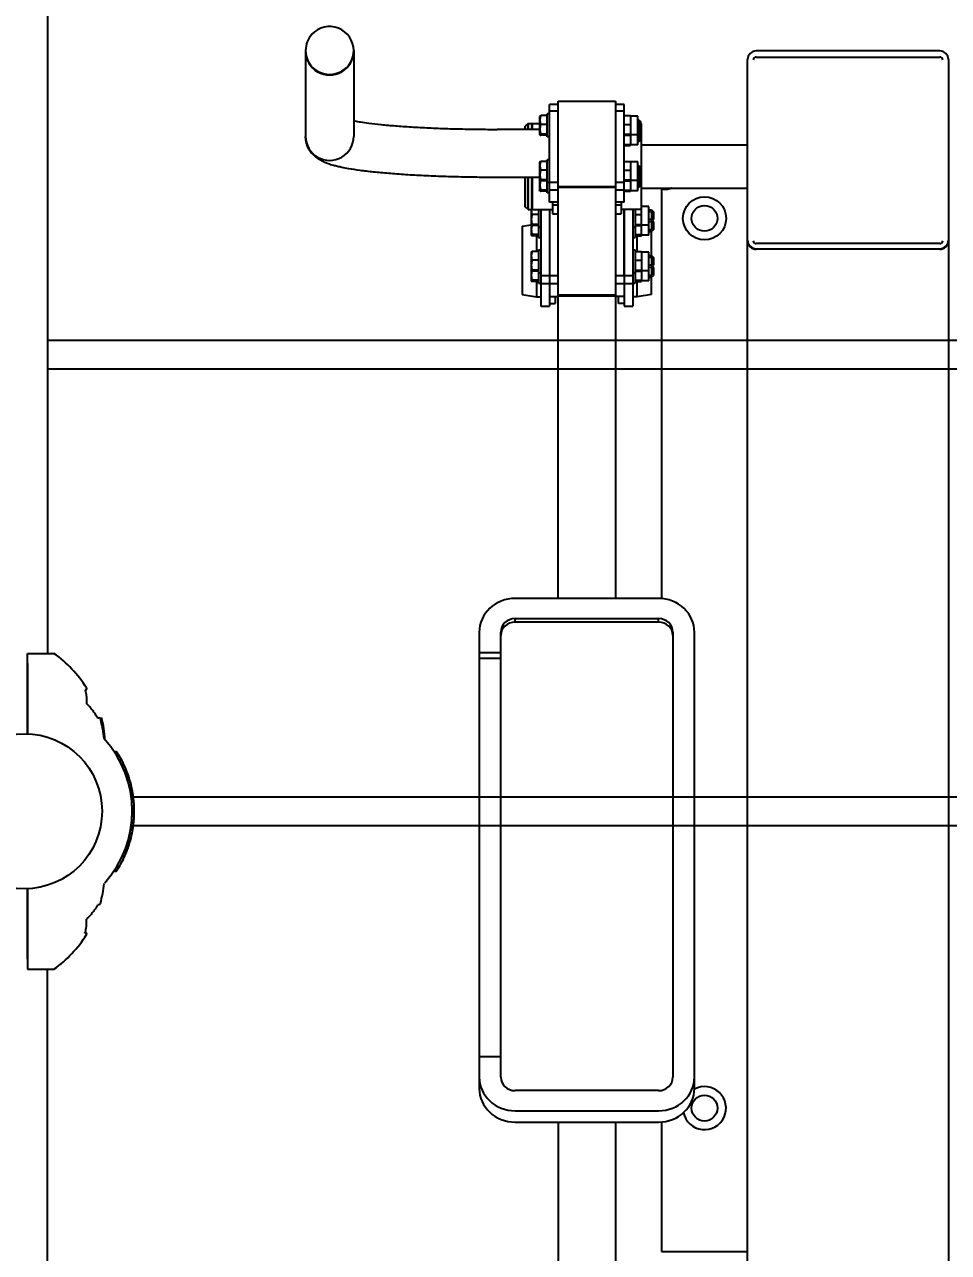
# Model space of a CAD drawing. Header units: millimetres. Extents: x -5849 to 4248, y -2516 to 1499.
# Drawn here: x 598 to 1242, y -258 to 598 of the extents above; entities that cross this region are included whole.
import ezdxf

# ---------------------------------------------------------------- set-up
doc = ezdxf.new("R2010")
doc.units = ezdxf.units.MM
doc.layers.add('DIKOM_ОБЪЕКТ', color=7, linetype='Continuous')
doc.layers.add('DIKOM_РАЗМЕР_ОБЪЕКТА', color=7, linetype='Continuous')
doc.styles.add('style1', font='arial.ttf', dxfattribs={"width": 0.8})
doc.dimstyles.new('1-50', dxfattribs={"dimtxt": 300, "dimasz": 200, "dimexe": 100, "dimexo": 0, "dimgap": 100, "dimtad": 1, "dimdec": 0, "dimtxsty": 'style1', "dimcen": 0, "dimclrd": 7, "dimclre": 7, "dimadec": 1, "dimazin": 2, "dimtfac": 1, "dimtdec": 0, "dimtmove": 0, "dimatfit": 3, "dimfxl": 0, "dimlwd": 25, "dimlwe": 18, "dimarcsym": 0})

# ---------------------------------------------------------------- blocks, each defined once
blk = doc.blocks.new('*D0')
at = {"layer": 'Defpoints', "color": 0, "transparency": 16777216}
for p in [(3046.56, 999.48), (-4798.29, -900.52), (3046.56, -900.52)]:
    blk.add_point(p, dxfattribs=at)
at = {"layer": 'DIKOM_РАЗМЕР_ОБЪЕКТА', "color": 7, "lineweight": 18, "transparency": 16777216}
for p, q in [((3046.56, 999.48), (-4898.29, 999.48)), ((3046.56, -900.52), (-4898.29, -900.52))]:
    blk.add_line(p, q, dxfattribs=at)
at = {"layer": 'DIKOM_РАЗМЕР_ОБЪЕКТА', "color": 7, "lineweight": 25, "transparency": 16777216}
blk.add_line((-4798.29, 799.48), (-4798.29, -700.52), dxfattribs=at)
at = {"layer": 'DIKOM_РАЗМЕР_ОБЪЕКТА', "color": 7, "transparency": 16777216}
for points in [[(-4831.62, 799.48), (-4764.96, 799.48), (-4798.29, 999.48)], [(-4831.62, -700.52), (-4764.96, -700.52), (-4798.29, -900.52)]]:
    blk.add_solid(points, dxfattribs=at)
at = {"layer": 'DIKOM_РАЗМЕР_ОБЪЕКТА', "color": 0, "transparency": 16777216, "insert": (-5051.46, 49.48), "char_height": 300, "attachment_point": 5, "rotation": 90, "style": 'style1'}
blk.add_mtext('1900', dxfattribs=at)
blk = doc.blocks.new('*D1')
at = {"layer": 'Defpoints', "color": 0, "transparency": 16777216}
for p in [(-3994.98, 51.48), (3748.48, -900.52), (3748.48, -1880.72)]:
    blk.add_point(p, dxfattribs=at)
at = {"layer": 'DIKOM_РАЗМЕР_ОБЪЕКТА', "color": 7, "lineweight": 18, "transparency": 16777216}
for p, q in [((-3994.98, 51.48), (-3994.98, -1980.72)), ((3748.48, -900.52), (3748.48, -1980.72))]:
    blk.add_line(p, q, dxfattribs=at)
at = {"layer": 'DIKOM_РАЗМЕР_ОБЪЕКТА', "color": 7, "lineweight": 25, "transparency": 16777216}
blk.add_line((-3794.98, -1880.72), (3548.48, -1880.72), dxfattribs=at)
at = {"layer": 'DIKOM_РАЗМЕР_ОБЪЕКТА', "color": 7, "transparency": 16777216}
for points in [[(-3794.98, -1847.38), (-3794.98, -1914.05), (-3994.98, -1880.72)], [(3548.48, -1847.38), (3548.48, -1914.05), (3748.48, -1880.72)]]:
    blk.add_solid(points, dxfattribs=at)
at = {"layer": 'DIKOM_РАЗМЕР_ОБЪЕКТА', "color": 0, "transparency": 16777216, "insert": (-123.25, -1627.54), "char_height": 300, "attachment_point": 5, "style": 'style1'}
blk.add_mtext('7750', dxfattribs=at)

msp = doc.modelspace()

# ---------------------------------------------------------------- hatches: boundary and pattern name
at = {"layer": 'DIKOM_ОБЪЕКТ'}
h = msp.add_hatch(color=256, dxfattribs=at)
h.paths.add_polyline_path([(949.36, 528.75), (949.36, 524.62), (952.36, 524.62), (952.36, 528.75)])
h.paths.add_polyline_path([(947.36, 526.75), (947.36, 524.62), (949.36, 524.62), (949.36, 528.75)])
h.paths.add_polyline_path([(947.36, 491.12), (947.36, 470.89), (947.36, 470.75), (949.36, 468.75), (949.36, 468.9), (949.36, 491.12)])
h.paths.add_polyline_path([(952.36, 468.9), (952.36, 491.12), (949.36, 491.12), (949.36, 468.9), (949.36, 468.75), (952.36, 468.75)])
h.paths.add_polyline_path([(1392.36, 528.75), (1392.36, 517.19), (1395.36, 517.19), (1395.36, 528.75)])
h.paths.add_polyline_path([(1397.36, 517.19), (1397.36, 526.75), (1395.36, 528.75), (1395.36, 517.19)])
h.paths.add_polyline_path([(1395.36, 483.69), (1395.36, 468.75), (1397.36, 470.75), (1397.36, 483.69)])
h.paths.add_polyline_path([(1395.36, 468.75), (1395.36, 483.69), (1392.36, 483.69), (1392.36, 468.75)])

# ---------------------------------------------------------------- linework, layer by layer
for p, q in [((614.48, 999.48), (614.48, 159.48)), ((794.36, 579.59), (794.36, 519.71)), ((827.86, 579.59), (827.86, 519.71)), ((1102.36, -493.85), (1102.36, 573.32)), ((1236.36, 579.32), (1108.36, 579.32)), ((1108.36, 575.03), (1236.36, 575.03)), ((1242.36, 573.32), (1242.36, -493.85)), ((970.36, 541.87), (964.36, 541.87)), ((964.36, 473.87), (964.36, 541.87)), ((970.36, 197.78), (970.36, 544.31)), ((970.36, 544.31), (1010.36, 544.31)), ((1010.36, 544.31), (1010.36, 197.78)), ((1016.36, 541.87), (1010.36, 541.87)), ((1016.36, 473.87), (1016.36, 541.87)), ((957.67, 533.87), (957.46, 533.51)), ((957.46, 533.51), (957.46, 521.16)), ((962.76, 534.19), (958.23, 534.19)), ((964.36, 535.34), (962.76, 535.34)), ((962.76, 519.34), (962.76, 535.34)), ((970.36, 537.41), (964.36, 537.41)), ((1016.36, 537.41), (1010.36, 537.41)), ((1016.36, 534.19), (1020.76, 534.19)), ((1020.76, 534.19), (1020.76, 513.39)), ((1025.86, 533.84), (1020.76, 533.84)), ((1025.86, 513.74), (1025.86, 533.84)), ((1025.86, 531.34), (1026.51, 531.34)), ((1026.51, 531.34), (1027.76, 530.09)), ((1026.51, 531.34), (1026.51, 516.24)), ((957.46, 524.62), (927.86, 524.62)), ((949.36, 528.75), (947.36, 526.75)), ((947.36, 524.62), (947.36, 526.75)), ((949.36, 524.62), (949.36, 528.75)), ((949.36, 528.75), (957.46, 528.75)), ((952.36, 528.75), (952.36, 524.62)), ((952.36, 524.62), (952.36, 528.75)), ((962.76, 528.1), (958.23, 528.1)), ((1016.36, 528.1), (1020.76, 528.1)), ((1027.76, 530.09), (1025.86, 530.09)), ((1027.76, 524.59), (1025.86, 524.59)), ((1025.86, 523.34), (1026.51, 523.34)), ((1027.76, 522.99), (1025.86, 522.99)), ((1026.51, 523.34), (1027.76, 524.59)), ((1026.96, 523.79), (1027.76, 522.99)), ((1027.76, 530.09), (1027.76, 524.59)), ((1028.36, 528.75), (1027.76, 528.75)), ((1027.76, 522.99), (1027.76, 517.49)), ((1028.36, 450.53), (1028.36, 528.75)), ((827.86, 519.71), (827.86, 519.71)), ((957.67, 520.8), (957.46, 521.16)), ((962.76, 521.25), (958.23, 521.25)), ((962.76, 520.49), (958.23, 520.49)), ((964.36, 519.34), (962.76, 519.34)), ((1016.36, 521.25), (1020.76, 521.25)), ((1016.36, 520.49), (1020.76, 520.49)), ((1016.36, 514.15), (1020.76, 514.15)), ((1016.36, 513.39), (1020.76, 513.39)), ((1025.86, 520.84), (1020.76, 520.84)), ((1025.86, 513.74), (1020.76, 513.74)), ((1027.76, 517.49), (1025.86, 517.49)), ((1025.86, 516.24), (1026.51, 516.24)), ((1026.51, 516.24), (1027.76, 517.49)), ((1028.36, 513.75), (1102.36, 513.75)), ((811.11, 503.05), (811.11, 502.87)), ((957.67, 502.04), (957.46, 501.68)), ((957.46, 501.68), (957.46, 501.14)), ((957.46, 501.14), (957.46, 482.23)), ((962.76, 502.35), (958.23, 502.35)), ((962.76, 496.26), (958.23, 496.26)), ((964.36, 503.5), (962.76, 503.5)), ((962.76, 480.41), (962.76, 503.5)), ((1016.36, 502.35), (1020.76, 502.35)), ((1016.36, 496.26), (1020.76, 496.26)), ((1020.76, 502.35), (1020.76, 481.56)), ((1025.86, 502), (1020.76, 502)), ((1025.86, 481.91), (1025.86, 502)), ((1025.86, 499.5), (1026.51, 499.5)), ((1027.76, 498.25), (1025.86, 498.25)), ((1026.51, 499.5), (1027.76, 498.25)), ((1026.51, 499.5), (1026.51, 484.41)), ((1027.76, 498.25), (1027.76, 492.75)), ((957.46, 491.12), (927.86, 491.12)), ((947.36, 470.89), (947.36, 491.12)), ((949.36, 468.9), (949.36, 491.12)), ((952.36, 491.12), (952.36, 468.9)), ((952.36, 468.9), (952.36, 491.12)), ((957.67, 488.97), (957.46, 489.33)), ((962.76, 489.42), (958.23, 489.42)), ((962.76, 488.66), (958.23, 488.66)), ((1016.36, 489.42), (1020.76, 489.42)), ((1016.36, 488.66), (1020.76, 488.66)), ((1025.86, 489), (1020.76, 489)), ((1027.76, 492.75), (1025.86, 492.75)), ((1025.86, 491.5), (1026.51, 491.5)), ((1027.76, 491.16), (1025.86, 491.16)), ((1026.51, 491.5), (1027.76, 492.75)), ((1026.96, 491.95), (1027.76, 491.16)), ((1027.76, 491.16), (1027.76, 485.66)), ((957.67, 481.87), (957.46, 482.23)), ((962.76, 482.32), (958.23, 482.32)), ((962.76, 481.56), (958.23, 481.56)), ((964.36, 487.5), (962.76, 487.5)), ((964.36, 480.41), (962.76, 480.41)), ((970.36, 487.67), (964.36, 487.67)), ((970.36, 482.18), (964.36, 482.18)), ((1010.36, 484.62), (970.36, 484.62)), ((1010.36, 484.11), (970.36, 484.11)), ((1010.36, 484.11), (970.36, 484.11)), ((1016.36, 487.67), (1010.36, 487.67)), ((1016.36, 482.18), (1010.36, 482.18)), ((1016.36, 482.32), (1020.76, 482.32)), ((1016.36, 481.56), (1020.76, 481.56)), ((1025.86, 481.91), (1020.76, 481.91)), ((1027.76, 485.66), (1025.86, 485.66)), ((1025.86, 484.41), (1026.51, 484.41)), ((1026.51, 484.41), (1027.76, 485.66)), ((1028.36, 483.75), (1102.36, 483.75)), ((1042.36, 483.75), (1042.36, 197.71)), ((947.36, 470.75), (947.36, 470.89)), ((949.36, 468.75), (947.36, 470.75)), ((970.36, 473.87), (964.36, 473.87)), ((966.36, 473.87), (966.36, 465.83)), ((966.36, 471.94), (970.36, 471.94)), ((1016.36, 473.87), (1010.36, 473.87)), ((1010.36, 471.94), (1014.36, 471.94)), ((1014.36, 473.87), (1014.36, 465.83)), ((1033.46, 470.97), (1028.36, 470.97)), ((1033.46, 450.87), (1033.46, 470.97)), ((949.36, 468.75), (949.36, 468.9)), ((949.36, 468.75), (966.36, 468.75)), ((951.46, 468.75), (951.46, 451.2)), ((956.76, 465.23), (952.23, 465.23)), ((952.36, 468.9), (952.36, 468.75)), ((952.36, 468.75), (952.36, 468.9)), ((956.76, 468.75), (956.76, 449.37)), ((958.36, 468.75), (958.36, 401.34)), ((964.36, 468.75), (964.36, 422.81)), ((964.36, 468.75), (964.36, 401.34)), ((966.36, 465.86), (966.36, 465.83)), ((966.36, 465.83), (970.36, 465.83)), ((1010.36, 465.83), (1014.36, 465.83)), ((1028.36, 468.75), (1014.36, 468.75)), ((1014.36, 465.86), (1014.36, 465.83)), ((1016.36, 422.81), (1016.36, 468.75)), ((1016.36, 468.75), (1016.36, 401.34)), ((1022.36, 468.75), (1022.36, 401.34)), ((1023.96, 468.75), (1023.96, 449.37)), ((1023.96, 465.23), (1028.36, 465.23)), ((1033.46, 468.47), (1035.51, 468.47)), ((1036.76, 467.22), (1033.46, 467.22)), ((1035.51, 468.47), (1036.76, 467.22)), ((1035.51, 468.47), (1035.51, 453.37)), ((1035.51, 462.83), (1035.51, 460.47)), ((1036.76, 467.22), (1036.76, 461.72)), ((945.36, 457.08), (951.46, 458.16)), ((945.36, 457.08), (945.36, 409.61)), ((951.67, 457.94), (951.46, 458.3)), ((956.76, 458.38), (952.23, 458.38)), ((956.76, 457.62), (952.23, 457.62)), ((956.76, 456.47), (958.36, 456.47)), ((1022.36, 456.47), (1023.96, 456.47)), ((1023.96, 458.38), (1028.36, 458.38)), ((1023.96, 457.62), (1028.36, 457.62)), ((1033.46, 457.97), (1028.36, 457.97)), ((1036.76, 461.72), (1033.46, 461.72)), ((1033.46, 460.47), (1035.51, 460.47)), ((1036.76, 460.12), (1033.46, 460.12)), ((1036.76, 454.62), (1033.46, 454.62)), ((1035.51, 460.47), (1036.76, 461.72)), ((1035.51, 453.37), (1036.76, 454.62)), ((1035.96, 460.92), (1036.76, 460.12)), ((1036.76, 460.12), (1036.76, 454.62)), ((951.67, 450.84), (951.46, 451.2)), ((956.76, 451.29), (952.23, 451.29)), ((956.76, 450.53), (952.23, 450.53)), ((955.36, 450.53), (955.36, 439.48)), ((956.76, 449.37), (958.36, 449.37)), ((1022.36, 449.37), (1023.96, 449.37)), ((1023.96, 451.29), (1028.36, 451.29)), ((1023.96, 450.53), (1028.36, 450.53)), ((1025.36, 439.48), (1025.36, 450.53)), ((1033.46, 450.87), (1028.36, 450.87)), ((1033.46, 453.37), (1035.51, 453.37)), ((1035.36, 436.64), (1035.36, 453.37)), ((1236.36, 445.04), (1108.36, 445.04)), ((951.67, 439.17), (951.46, 438.81)), ((951.46, 438.81), (951.46, 419.36)), ((956.76, 439.48), (952.23, 439.48)), ((956.76, 440.64), (958.36, 440.64)), ((956.76, 440.64), (956.76, 417.54)), ((1022.36, 440.64), (1023.96, 440.64)), ((1023.96, 440.64), (1023.96, 417.54)), ((1023.96, 439.48), (1028.36, 439.48)), ((1028.36, 439.48), (1028.36, 418.69)), ((1033.46, 439.14), (1028.36, 439.14)), ((1033.46, 426.14), (1033.46, 439.14)), ((1033.46, 436.64), (1035.51, 436.64)), ((1035.51, 436.64), (1036.76, 435.39)), ((1035.51, 436.64), (1035.51, 421.54)), ((1108.36, 441.44), (1236.36, 441.44)), ((1236.36, 441.1), (1108.36, 441.1)), ((956.76, 433.4), (952.23, 433.4)), ((1023.96, 433.4), (1028.36, 433.4)), ((1036.76, 435.39), (1033.46, 435.39)), ((1036.76, 429.89), (1033.46, 429.89)), ((1033.46, 428.64), (1035.51, 428.64)), ((1036.76, 428.29), (1033.46, 428.29)), ((1035.51, 428.64), (1036.76, 429.89)), ((1035.96, 429.09), (1036.76, 428.29)), ((1036.76, 435.39), (1036.76, 429.89)), ((1036.76, 428.29), (1036.76, 422.79)), ((951.67, 426.1), (951.46, 426.46)), ((951.67, 419), (951.46, 419.36)), ((956.76, 426.55), (952.23, 426.55)), ((956.76, 425.79), (952.23, 425.79)), ((956.76, 419.45), (952.23, 419.45)), ((956.76, 424.64), (958.36, 424.64)), ((958.36, 422.81), (970.36, 422.81)), ((1010.36, 422.81), (1022.36, 422.81)), ((1022.36, 424.64), (1023.96, 424.64)), ((1023.96, 426.55), (1028.36, 426.55)), ((1023.96, 425.79), (1028.36, 425.79)), ((1023.96, 419.45), (1028.36, 419.45)), ((1033.46, 426.14), (1028.36, 426.14)), ((1033.46, 419.04), (1033.46, 426.14)), ((1036.76, 422.79), (1033.46, 422.79)), ((1033.46, 421.54), (1035.51, 421.54)), ((1035.36, 409.73), (1035.36, 421.54)), ((1035.51, 421.54), (1036.76, 422.79)), ((956.76, 418.69), (952.23, 418.69)), ((955.36, 418.69), (955.36, 407.84)), ((956.76, 417.54), (958.36, 417.54)), ((958.36, 417.33), (970.36, 417.33)), ((1010.36, 417.33), (1022.36, 417.33)), ((1022.36, 417.54), (1023.96, 417.54)), ((1023.96, 418.69), (1028.36, 418.69)), ((1025.36, 407.97), (1025.36, 418.69)), ((1033.46, 419.04), (1028.36, 419.04)), ((945.36, 409.61), (955.36, 407.84)), ((955.36, 407.84), (958.36, 407.84)), ((964.36, 408.2), (970.36, 408.2)), ((964.36, 403.34), (968.36, 403.34)), ((968.36, 408.2), (968.36, 403.34)), ((1010.36, 409.07), (970.36, 409.07)), ((970.36, 409.07), (1010.36, 409.07)), ((970.36, 408.57), (1010.36, 408.57)), ((1016.36, 408.2), (1010.36, 408.2)), ((1012.36, 403.5), (1012.36, 408.2)), ((1012.36, 403.34), (1012.36, 403.5)), ((1016.36, 403.34), (1012.36, 403.34)), ((1025.36, 407.84), (1022.36, 407.84)), ((1035.36, 409.61), (1025.36, 407.84)), ((1025.36, 407.84), (1025.36, 407.97)), ((1035.36, 409.61), (1035.36, 409.73)), ((958.36, 401.51), (958.36, 401.34)), ((958.36, 401.34), (964.36, 401.34)), ((964.36, 401.51), (964.36, 401.34)), ((1016.36, 401.51), (1016.36, 401.34)), ((1016.36, 401.34), (1022.36, 401.34)), ((1022.36, 401.51), (1022.36, 401.34)), ((3622.48, 377.48), (614.48, 377.48)), ((3622.48, 357.48), (614.48, 357.48)), ((1040.36, 197.78), (940.36, 197.78)), ((940.36, 183.69), (1040.36, 183.69)), ((940.36, 181.29), (940.36, 183.69)), ((1040.36, 181.29), (940.36, 181.29)), ((1040.36, 181.29), (1040.36, 183.69)), ((915.36, 174.29), (915.36, -143.65)), ((930.36, -135.78), (930.36, 174.29)), ((1050.36, 174.29), (1050.36, -135.78)), ((1065.36, -135.78), (1065.36, 174.29)), ((600.48, 159.48), (618.96, 159.48)), ((600.48, 102.94), (600.48, 159.48)), ((915.36, 160.2), (930.36, 160.2)), ((915.36, 156.09), (930.36, 156.09)), ((600.48, 152.48), (600.48, 102.94)), ((640.88, 133.91), (640.73, 133.9)), ((649.45, 114.53), (650.34, 114.5)), ((660.79, 91.22), (662.58, 91.22)), ((660.94, 90.95), (662.74, 90.95)), ((662.94, 87.77), (664.68, 87.77)), ((669.4, 78.13), (667.78, 78.13)), ((667.87, 77.92), (669.49, 77.92)), ((669.73, 72.82), (671.31, 72.82)), ((671.39, 72.56), (669.81, 72.56)), ((671.24, 67.58), (672.79, 67.58)), ((672.45, 61.74), (673.97, 61.74)), ((674.24, 59.97), (672.73, 59.97)), ((672.76, 59.75), (674.27, 59.75)), ((672.81, 59.46), (3564.15, 59.46)), ((673.38, 52.91), (674.88, 52.91)), ((673.38, 46.05), (674.88, 46.05)), ((672.45, 37.22), (673.97, 37.22)), ((674.24, 39), (672.73, 39)), ((672.76, 39.21), (674.27, 39.21)), ((672.81, 39.46), (3564.15, 39.46)), ((669.73, 26.14), (671.31, 26.14)), ((671.39, 26.4), (669.81, 26.4)), ((671.24, 31.39), (672.79, 31.39)), ((669.4, 20.84), (667.78, 20.84)), ((667.87, 21.04), (669.49, 21.04)), ((662.94, 11.19), (664.68, 11.19)), ((660.79, 7.74), (662.58, 7.74)), ((660.94, 8.02), (662.74, 8.02)), ((600.48, -53.52), (600.48, -3.98)), ((600.48, -3.98), (600.48, -60.52)), ((649.45, -15.57), (650.34, -15.54)), ((640.88, -34.94), (640.73, -34.94)), ((600.48, -60.52), (618.96, -60.52)), ((614.48, -900.52), (614.48, -60.52)), ((930.36, -121.69), (915.36, -121.69)), ((1065.36, -143.65), (1065.36, -135.78)), ((1040.36, -145.18), (940.36, -145.18)), ((940.36, -159.27), (1040.36, -159.27)), ((940.36, -167.14), (1040.36, -167.14)), ((970.36, -167.14), (970.36, -474.26)), ((1010.36, -167.14), (1010.36, -474.26)), ((1042.36, -167.07), (1042.36, -257.37)), ((1042.36, -257.37), (1102.36, -257.37))]:
    msp.add_line(p, q, dxfattribs=at)
for centre, radius in [((1072.36, 462.63), 15), ((1072.36, 462.63), 9), ((598.48, 49.48), 54), ((1072.36, -157.37), 9)]:
    msp.add_circle(centre, radius, dxfattribs=at)
for centre, radius, start, end in [((1108.36, 573.32), 6, 90, 180), ((1108.36, 573.03), 2, 90, 180), ((1236.36, 573.32), 6, 0, 90), ((1236.36, 573.03), 2, 0, 90), ((1108.36, 447.44), 6, 180, 270), ((1108.36, 447.1), 6, 180, 270), ((1108.36, 447.04), 2, 180, 270), ((1236.36, 447.44), 6, 270, 0), ((1236.36, 447.1), 6, 270, 0), ((1236.36, 447.04), 2, 270, 0), ((570.48, 90.88), 84, 32.03411, 54.75249), ((640.84, 134.91), 1, 263.32492, 32.03411), ((650.34, 113.5), 1, 15.81338, 90), ((570.48, 90.88), 84, 6.17197, 15.81338), ((600.48, 98.57), 54, 0.85522, 17.44002), ((598.48, 49.48), 75, 318.29555, 42.25369), ((598.46, 49.5), 76.5, 32.16075, 33.04984), ((598.46, 49.46), 76.5, 32.7769, 32.83843), ((598.46, 49.46), 76.5, 31.2442, 32.7769), ((598.46, 49.5), 76.5, 22.64662, 32.16075), ((598.46, 49.46), 76.5, 30.4323, 31.2442), ((598.46, 49.46), 76.5, 30.05019, 30.4323), ((598.46, 49.46), 76.5, 29.99082, 30.05004), ((598.46, 49.46), 76.5, 29.75443, 29.99082), ((598.46, 49.46), 76.5, 28.95411, 29.75443), ((598.46, 49.46), 76.5, 19.0516, 28.95411), ((598.46, 49.5), 76.5, 28.21499, 28.27418), ((598.46, 49.5), 76.5, 21.97535, 22.64662), ((598.46, 49.5), 76.5, 21.8079, 21.97534), ((598.46, 49.5), 76.5, 20.70002, 21.8079), ((598.46, 49.46), 76.5, 21.62803, 21.78375), ((598.46, 49.5), 76.5, 20.81428, 21.42735), ((598.46, 49.5), 76.5, 10.08162, 20.70002), ((598.46, 49.46), 76.5, 17.77721, 19.0516), ((598.46, 49.46), 76.5, 18.4887, 18.54308), ((598.46, 49.5), 76.5, 17.76243, 17.93762), ((598.46, 49.46), 76.5, 17.5762, 17.77721), ((598.46, 49.46), 76.5, 16.25534, 17.57625), ((598.46, 49.5), 76.5, 17.35909, 17.41317), ((598.46, 49.46), 76.5, 15.53025, 16.25534), ((598.46, 49.46), 76.5, 14.46963, 15.53025), ((598.46, 49.46), 76.5, 14.67275, 14.72627), ((598.46, 49.46), 76.5, 13.69745, 14.46963), ((598.46, 49.5), 76.5, 13.88002, 13.93312), ((598.46, 49.46), 76.5, 12.08938, 13.69745), ((598.46, 49.46), 76.5, 13.40694, 13.41222), ((598.46, 49.5), 76.5, 12.21456, 12.26741), ((598.46, 49.46), 76.5, 11.37734, 12.08938), ((598.46, 49.46), 76.5, 9.99354, 11.37734), ((598.46, 49.46), 76.5, 11.0991, 11.37737), ((598.46, 49.46), 76.5, 10.09435, 10.14637), ((598.46, 49.5), 76.5, 9.37408, 10.08162), ((598.46, 49.46), 76.5, 9.2339, 9.99354), ((598.46, 49.5), 76.5, 7.86326, 9.37408), ((598.46, 49.46), 76.5, 9.16642, 9.2339), ((598.46, 49.46), 76.5, 8.94035, 9.16642), ((598.46, 49.46), 76.5, 5.19917, 8.94035), ((598.46, 49.5), 76.5, 7.69864, 7.86341), ((598.46, 49.5), 76.5, 6.62581, 7.69864), ((598.46, 49.46), 76.5, 7.54088, 7.68432), ((598.46, 49.5), 76.5, 0.28038, 6.62581), ((598.46, 49.46), 76.5, 5.54974, 6.24609), ((598.46, 49.5), 76.5, 5.4882, 5.54047), ((598.46, 49.46), 76.5, 4.72297, 5.19917), ((598.46, 49.46), 76.5, 4.72286, 5.19928), ((598.46, 49.46), 76.5, 3.33526, 4.72297), ((598.46, 49.46), 76.5, 3.50342, 3.64885), ((598.46, 49.46), 76.5, 2.58529, 3.33526), ((598.46, 49.5), 76.5, 2.76307, 3.04357), ((598.46, 49.46), 76.5, 2.21695, 2.58529), ((598.46, 49.46), 76.5, 1.19443, 2.21695), ((598.46, 49.46), 76.5, 353.37419, 359.71962), ((598.46, 49.5), 76.5, 354.80083, 355.27703), ((598.46, 49.5), 76.5, 354.80072, 355.27714), ((598.46, 49.5), 76.5, 355.27703, 356.66474), ((598.46, 49.5), 76.5, 356.35115, 356.49658), ((598.46, 49.5), 76.5, 356.66474, 357.41471), ((598.46, 49.46), 76.5, 356.95643, 357.23693), ((598.46, 49.5), 76.5, 357.41471, 357.78305), ((598.46, 49.5), 76.5, 357.78305, 358.80557), ((598.46, 49.46), 76.5, 359.71962, 1.19443), ((598.46, 49.5), 76.5, 358.80557, 0.28038), ((598.46, 49.46), 76.5, 339.29998, 349.91838), ((598.46, 49.5), 76.5, 347.91062, 348.62266), ((598.46, 49.5), 76.5, 348.62266, 350.00646), ((598.46, 49.5), 76.5, 348.62263, 348.9009), ((598.46, 49.5), 76.5, 349.85363, 349.90565), ((598.46, 49.46), 76.5, 349.91838, 350.62592), ((598.46, 49.5), 76.5, 350.00646, 350.7661), ((598.46, 49.46), 76.5, 350.62592, 352.13674), ((598.46, 49.5), 76.5, 350.7661, 350.83358), ((598.46, 49.5), 76.5, 350.83358, 351.05965), ((598.46, 49.5), 76.5, 351.05965, 354.80083), ((598.46, 49.46), 76.5, 352.13659, 352.30136), ((598.46, 49.46), 76.5, 352.30136, 353.37419), ((598.46, 49.5), 76.5, 352.31568, 352.45912), ((598.46, 49.5), 76.5, 353.75391, 354.45026), ((598.46, 49.46), 76.5, 354.45953, 354.5118), ((598.46, 49.5), 76.5, 340.9484, 342.22279), ((598.46, 49.46), 76.5, 342.06238, 342.23757), ((598.46, 49.5), 76.5, 342.22279, 342.4238), ((598.46, 49.5), 76.5, 342.42375, 343.74466), ((598.46, 49.46), 76.5, 342.58683, 342.64091), ((598.46, 49.5), 76.5, 343.74466, 344.46975), ((598.46, 49.5), 76.5, 344.46975, 345.53037), ((598.46, 49.5), 76.5, 345.27373, 345.32725), ((598.46, 49.5), 76.5, 345.53037, 346.30255), ((598.46, 49.46), 76.5, 346.06688, 346.11998), ((598.46, 49.5), 76.5, 346.30255, 347.91062), ((598.46, 49.5), 76.5, 346.58778, 346.59306), ((598.46, 49.46), 76.5, 347.73259, 347.78544), ((598.46, 49.46), 76.5, 327.83925, 337.35338), ((598.46, 49.5), 76.5, 331.04589, 340.9484), ((598.46, 49.46), 76.5, 337.35338, 338.02465), ((598.46, 49.46), 76.5, 338.02466, 338.1921), ((598.46, 49.46), 76.5, 338.1921, 339.29998), ((598.46, 49.5), 76.5, 338.21625, 338.37197), ((598.46, 49.46), 76.5, 338.57265, 339.18572), ((598.46, 49.5), 76.5, 341.45692, 341.5113), ((598.46, 49.46), 76.5, 326.95016, 327.83925), ((598.46, 49.5), 76.5, 327.2231, 328.7558), ((598.46, 49.5), 76.5, 328.7558, 329.5677), ((598.46, 49.5), 76.5, 329.5677, 329.94981), ((598.46, 49.5), 76.5, 329.94996, 330.00918), ((598.46, 49.5), 76.5, 330.00918, 330.24557), ((598.46, 49.5), 76.5, 330.24557, 331.04589), ((598.46, 49.46), 76.5, 331.72582, 331.78501), ((598.46, 49.5), 76.5, 327.16157, 327.2231), ((570.48, 8.08), 84, 344.18662, 353.82803), ((650.34, -14.54), 1, 270, 344.18662), ((570.48, 8.08), 84, 305.24751, 327.96589), ((640.84, -35.94), 1, 327.96589, 96.67508), ((1072.36, -157.37), 15, 192.32187, 117.83809)]:
    msp.add_arc(centre, radius, start, end, dxfattribs=at)
for centre, major_axis, ratio, start_param, end_param in [((811.11, 579.59), (-16.75, 0), 0.994846, -0.742443, 0), ((811.11, 579.59), (-16.75, 0), 0.994846, -3.141593, -0.742443), ((811.11, 579.59), (-16.75, 0), 0.994846, 0, 3.141593), ((811.11, 579.18), (-16.75, 0), 0.994846, 0, 3.141593), ((811.11, 519.71), (16.75, 0), 0.994846, -3.141593, 0), ((940.36, 174.29), (-25, 0), 0.93962, -1.570796, 0), ((1040.36, 174.29), (25, 0), 0.93962, 0, 1.570796), ((940.36, 174.29), (-10, 0), 0.93962, -1.570796, 0), ((940.36, 171.9), (-10, 0), 0.93962, -1.570796, 0), ((1040.36, 174.29), (-10, 0), 0.93962, 3.141593, 4.712389), ((1040.36, 171.9), (10, 0), 0.93962, 0, 1.570796), ((940.36, -135.78), (-25, 0), 0.93962, 0, 1.570796), ((940.36, -135.78), (10, 0), 0.93962, -3.141593, -1.570796), ((1040.36, -135.78), (25, 0), 0.93962, -1.570796, 0), ((1040.36, -135.78), (10, 0), 0.93962, -1.570796, 0), ((940.36, -143.65), (-25, 0), 0.93962, 0, 1.570796), ((1040.36, -143.65), (25, 0), 0.93962, -1.570796, 0)]:
    msp.add_ellipse(centre, major_axis=major_axis, ratio=ratio, start_param=start_param, end_param=end_param, dxfattribs=at)
for points, knots in [([(827.86, 530.62), (828.12, 530.57), (829.59, 530.29), (832.9, 529.73), (838.86, 528.89), (846.88, 527.98), (856.78, 527.09), (867.97, 526.3), (880.24, 525.64), (893.38, 525.13), (907.19, 524.78), (918.79, 524.64), (925.71, 524.62), (927.86, 524.62)], [0, 0, 0, 0, 0.213978, 1.163366, 2.350373, 3.826503, 5.345363, 6.894613, 8.466395, 10.05562, 11.658922, 13.274156, 14, 14, 14, 14]), ([(958.23, 534.19), (958.13, 533.92), (957.99, 533.48), (957.84, 532.89), (957.75, 532.43), (957.69, 532.01), (957.66, 531.62), (957.64, 531.25), (957.65, 530.89), (957.67, 530.5), (957.72, 530.06), (957.82, 529.49), (957.98, 528.83), (958.14, 528.34), (958.23, 528.1)], [0, 0, 0, 0, 2.031939, 3.311633, 4.396645, 5.423589, 6.350589, 7.262712, 8.121744, 8.934797, 10.13118, 11.301719, 13.183651, 15, 15, 15, 15]), ([(957.67, 533.87), (957.68, 533.89), (957.72, 533.94), (957.82, 534.01), (957.98, 534.09), (958.14, 534.16), (958.23, 534.19)], [0, 0, 0, 0, 1.498743, 2.82133, 4.947716, 7, 7, 7, 7]), ([(958.23, 528.1), (958.14, 527.83), (958.01, 527.39), (957.86, 526.73), (957.76, 526.18), (957.69, 525.65), (957.66, 525.21), (957.64, 524.79), (957.65, 524.39), (957.67, 523.95), (957.72, 523.46), (957.82, 522.81), (957.98, 522.07), (958.14, 521.52), (958.23, 521.25)], [0, 0, 0, 0, 1.792921, 2.94681, 4.396645, 5.423589, 6.350589, 7.262712, 8.121744, 8.934797, 10.13118, 11.301719, 13.183651, 15, 15, 15, 15]), ([(927.86, 491.12), (924.16, 491.12), (916.37, 491.16), (903.77, 491.35), (890.3, 491.71), (876.67, 492.27), (863.89, 492.99), (852.13, 493.85), (841.54, 494.85), (832.25, 495.96), (825.08, 497.04), (820.05, 497.99), (816.59, 498.75), (814.09, 499.39), (812, 500), (810.26, 500.57), (808.55, 501.2), (806.84, 501.93), (805.1, 502.79), (803.29, 503.86), (801.41, 505.21), (799.59, 506.87), (797.99, 508.76), (796.7, 510.73), (795.69, 512.78), (794.97, 514.9), (794.48, 517.21), (794.36, 518.83), (794.36, 519.71)], [0, 0, 0, 0, 1.636122, 3.450539, 5.625214, 7.78549, 9.92937, 12.05326, 14.151213, 16.213411, 18.222976, 19.573493, 20.504736, 21.435672, 22.05597, 22.675795, 23.294804, 23.912387, 24.527518, 25.138675, 25.749832, 26.350167, 26.860153, 27.316107, 27.739346, 28.142228, 28.533202, 29, 29, 29, 29]), ([(958.23, 521.25), (958.07, 521.2), (957.89, 521.12), (957.75, 521.03), (957.69, 520.98), (957.66, 520.93), (957.64, 520.88), (957.65, 520.84), (957.66, 520.82), (957.67, 520.8)], [0, 0, 0, 0, 3.761196, 4.9935, 6.159855, 7.212698, 8.248644, 9.224291, 10, 10, 10, 10]), ([(957.67, 520.8), (957.68, 520.78), (957.72, 520.74), (957.82, 520.66), (957.98, 520.58), (958.14, 520.52), (958.23, 520.49)], [0, 0, 0, 0, 1.498743, 2.82133, 4.947716, 7, 7, 7, 7]), ([(958.23, 502.35), (958.13, 502.08), (957.99, 501.64), (957.84, 501.05), (957.75, 500.59), (957.69, 500.18), (957.66, 499.78), (957.64, 499.41), (957.65, 499.06), (957.67, 498.66), (957.72, 498.23), (957.82, 497.65), (957.98, 496.99), (958.14, 496.5), (958.23, 496.26)], [0, 0, 0, 0, 2.031939, 3.311633, 4.396645, 5.423589, 6.350589, 7.262712, 8.121744, 8.934797, 10.13118, 11.301719, 13.183651, 15, 15, 15, 15]), ([(958.23, 496.26), (958.14, 496), (958.01, 495.56), (957.86, 494.89), (957.76, 494.34), (957.69, 493.82), (957.66, 493.38), (957.64, 492.96), (957.65, 492.56), (957.67, 492.12), (957.72, 491.63), (957.82, 490.98), (957.98, 490.24), (958.14, 489.69), (958.23, 489.42)], [0, 0, 0, 0, 1.792921, 2.94681, 4.396645, 5.423589, 6.350589, 7.262712, 8.121744, 8.934797, 10.13118, 11.301719, 13.183651, 15, 15, 15, 15]), ([(957.67, 502.04), (957.68, 502.06), (957.72, 502.1), (957.82, 502.18), (957.98, 502.26), (958.14, 502.32), (958.23, 502.35)], [0, 0, 0, 0, 1.498743, 2.82133, 4.947716, 7, 7, 7, 7]), ([(958.23, 489.42), (958.07, 489.36), (957.89, 489.29), (957.75, 489.2), (957.69, 489.15), (957.66, 489.1), (957.64, 489.05), (957.65, 489.01), (957.66, 488.98), (957.67, 488.97)], [0, 0, 0, 0, 3.761196, 4.9935, 6.159855, 7.212698, 8.248644, 9.224291, 10, 10, 10, 10]), ([(958.09, 488.71), (958.02, 488.47), (957.91, 488.05), (957.79, 487.45), (957.72, 486.95), (957.67, 486.49), (957.65, 486.07), (957.64, 485.66), (957.66, 485.27), (957.69, 484.83), (957.75, 484.29), (957.91, 483.43), (958.09, 482.75), (958.23, 482.32)], [0, 0, 0, 0, 1.582913, 2.822746, 3.949132, 4.867558, 5.797458, 6.687306, 7.520674, 8.324815, 9.515523, 11.057705, 14, 14, 14, 14]), ([(957.67, 488.97), (957.68, 488.95), (957.72, 488.9), (957.82, 488.83), (957.98, 488.75), (958.14, 488.69), (958.23, 488.66)], [0, 0, 0, 0, 1.498743, 2.82133, 4.947716, 7, 7, 7, 7]), ([(958.23, 482.32), (958.07, 482.26), (957.89, 482.19), (957.75, 482.1), (957.69, 482.05), (957.66, 482), (957.64, 481.95), (957.65, 481.91), (957.66, 481.88), (957.67, 481.87)], [0, 0, 0, 0, 3.761196, 4.9935, 6.159855, 7.212698, 8.248644, 9.224291, 10, 10, 10, 10]), ([(957.67, 481.87), (957.68, 481.85), (957.72, 481.81), (957.82, 481.73), (957.98, 481.65), (958.14, 481.59), (958.23, 481.56)], [0, 0, 0, 0, 1.498743, 2.82133, 4.947716, 7, 7, 7, 7]), ([(1045.12, 482.63), (1045, 482.63), (1044.73, 482.64), (1044.33, 482.68), (1043.94, 482.75), (1043.58, 482.86), (1043.27, 483), (1043.01, 483.17), (1042.79, 483.39), (1042.66, 483.58), (1042.59, 483.71), (1042.58, 483.75)], [0, 0, 0, 0, 1.053181, 2.488417, 3.930509, 5.382984, 6.849662, 8.334968, 9.843163, 11.380653, 12, 12, 12, 12]), ([(1049.62, 483.75), (1049.45, 483.66), (1049.09, 483.49), (1048.53, 483.27), (1047.96, 483.08), (1047.38, 482.92), (1046.82, 482.8), (1046.27, 482.71), (1045.7, 482.65), (1045.32, 482.63), (1045.12, 482.63)], [0, 0, 0, 0, 1.324535, 2.673961, 4.042561, 5.37914, 6.707565, 8.027108, 9.341268, 11, 11, 11, 11]), ([(1047, 482.84), (1046.97, 482.86), (1046.89, 482.93), (1046.77, 483.06), (1046.64, 483.25), (1046.54, 483.48), (1046.49, 483.65), (1046.47, 483.75)], [0, 0, 0, 0, 0.832152, 2.59422, 4.379769, 6.196967, 8, 8, 8, 8]), ([(951.66, 468.75), (951.65, 468.62), (951.64, 468.38), (951.65, 468.02), (951.67, 467.63), (951.72, 467.2), (951.82, 466.62), (951.98, 465.96), (952.14, 465.47), (952.23, 465.23)], [0, 0, 0, 0, 1.049659, 2.043369, 2.983894, 4.367845, 5.721902, 7.898883, 10, 10, 10, 10]), ([(952.23, 465.23), (952.14, 464.97), (952.01, 464.52), (951.86, 463.86), (951.76, 463.31), (951.69, 462.78), (951.66, 462.34), (951.64, 461.93), (951.65, 461.53), (951.67, 461.08), (951.72, 460.59), (951.82, 459.94), (951.98, 459.21), (952.14, 458.65), (952.23, 458.38)], [0, 0, 0, 0, 1.792921, 2.94681, 4.396645, 5.423589, 6.350589, 7.262712, 8.121744, 8.934797, 10.13118, 11.301719, 13.183651, 15, 15, 15, 15]), ([(952.23, 458.38), (952.07, 458.33), (951.89, 458.26), (951.75, 458.16), (951.69, 458.11), (951.66, 458.06), (951.64, 458.02), (951.65, 457.97), (951.66, 457.95), (951.67, 457.94)], [0, 0, 0, 0, 3.761196, 4.9935, 6.159855, 7.212698, 8.248644, 9.224291, 10, 10, 10, 10]), ([(952.09, 457.67), (952.02, 457.44), (951.91, 457.01), (951.79, 456.42), (951.72, 455.91), (951.67, 455.46), (951.65, 455.03), (951.64, 454.63), (951.66, 454.24), (951.69, 453.8), (951.75, 453.26), (951.91, 452.39), (952.09, 451.72), (952.23, 451.29)], [0, 0, 0, 0, 1.582913, 2.822746, 3.949132, 4.867558, 5.797458, 6.687306, 7.520674, 8.324815, 9.515523, 11.057705, 14, 14, 14, 14]), ([(951.67, 457.94), (951.68, 457.91), (951.72, 457.87), (951.82, 457.8), (951.98, 457.71), (952.14, 457.65), (952.23, 457.62)], [0, 0, 0, 0, 1.498743, 2.82133, 4.947716, 7, 7, 7, 7]), ([(952.23, 451.29), (952.07, 451.23), (951.89, 451.16), (951.75, 451.07), (951.69, 451.01), (951.66, 450.97), (951.64, 450.92), (951.65, 450.88), (951.66, 450.85), (951.67, 450.84)], [0, 0, 0, 0, 3.761196, 4.9935, 6.159855, 7.212698, 8.248644, 9.224291, 10, 10, 10, 10]), ([(951.67, 450.84), (951.68, 450.82), (951.72, 450.77), (951.82, 450.7), (951.98, 450.62), (952.14, 450.56), (952.23, 450.53)], [0, 0, 0, 0, 1.498743, 2.82133, 4.947716, 7, 7, 7, 7]), ([(952.23, 439.48), (952.13, 439.21), (951.99, 438.77), (951.84, 438.18), (951.75, 437.72), (951.69, 437.31), (951.66, 436.91), (951.64, 436.54), (951.65, 436.19), (951.67, 435.8), (951.72, 435.36), (951.82, 434.78), (951.98, 434.13), (952.14, 433.64), (952.23, 433.4)], [0, 0, 0, 0, 2.031939, 3.311633, 4.396645, 5.423589, 6.350589, 7.262712, 8.121744, 8.934797, 10.13118, 11.301719, 13.183651, 15, 15, 15, 15]), ([(951.67, 439.17), (951.68, 439.19), (951.72, 439.23), (951.82, 439.31), (951.98, 439.39), (952.14, 439.45), (952.23, 439.48)], [0, 0, 0, 0, 1.498743, 2.82133, 4.947716, 7, 7, 7, 7]), ([(952.23, 433.4), (952.14, 433.13), (952.01, 432.69), (951.86, 432.03), (951.76, 431.47), (951.69, 430.95), (951.66, 430.51), (951.64, 430.09), (951.65, 429.69), (951.67, 429.25), (951.72, 428.76), (951.82, 428.11), (951.98, 427.37), (952.14, 426.82), (952.23, 426.55)], [0, 0, 0, 0, 1.792921, 2.94681, 4.396645, 5.423589, 6.350589, 7.262712, 8.121744, 8.934797, 10.13118, 11.301719, 13.183651, 15, 15, 15, 15]), ([(952.23, 426.55), (952.07, 426.49), (951.89, 426.42), (951.75, 426.33), (951.69, 426.28), (951.66, 426.23), (951.64, 426.18), (951.65, 426.14), (951.66, 426.11), (951.67, 426.1)], [0, 0, 0, 0, 3.761196, 4.9935, 6.159855, 7.212698, 8.248644, 9.224291, 10, 10, 10, 10]), ([(952.09, 425.84), (952.02, 425.6), (951.91, 425.18), (951.79, 424.58), (951.72, 424.08), (951.67, 423.62), (951.65, 423.2), (951.64, 422.79), (951.66, 422.4), (951.69, 421.97), (951.75, 421.42), (951.91, 420.56), (952.09, 419.89), (952.23, 419.45)], [0, 0, 0, 0, 1.582913, 2.822746, 3.949132, 4.867558, 5.797458, 6.687306, 7.520674, 8.324815, 9.515523, 11.057705, 14, 14, 14, 14]), ([(952.23, 419.45), (952.07, 419.4), (951.89, 419.32), (951.75, 419.23), (951.69, 419.18), (951.66, 419.13), (951.64, 419.08), (951.65, 419.04), (951.66, 419.02), (951.67, 419)], [0, 0, 0, 0, 3.761196, 4.9935, 6.159855, 7.212698, 8.248644, 9.224291, 10, 10, 10, 10]), ([(951.67, 426.1), (951.68, 426.08), (951.72, 426.04), (951.82, 425.96), (951.98, 425.88), (952.14, 425.82), (952.23, 425.79)], [0, 0, 0, 0, 1.498743, 2.82133, 4.947716, 7, 7, 7, 7]), ([(951.67, 419), (951.68, 418.98), (951.72, 418.94), (951.82, 418.86), (951.98, 418.78), (952.14, 418.72), (952.23, 418.69)], [0, 0, 0, 0, 1.498743, 2.82133, 4.947716, 7, 7, 7, 7]), ([(640.73, 133.91), (640.76, 133.8), (640.79, 133.7), (640.96, 133.09), (641.08, 132.58), (641.32, 131.43), (641.43, 130.78), (641.61, 129.46), (641.67, 128.78), (641.74, 127.41), (641.75, 126.72), (641.71, 125.54), (641.68, 125.05), (641.64, 124.56)], [10.122861, 10.122861, 10.122861, 10.122861, 15.461921, 15.461921, 39.974723, 39.974723, 71.045259, 71.045259, 103.384311, 103.384311, 135.984311, 135.984311, 159.306764, 159.306764, 159.306764, 159.306764]), ([(649.54, 114.37), (649.43, 114.56), (649.33, 114.75), (649, 115.31), (648.78, 115.68), (648.13, 116.71), (647.7, 117.35), (646.74, 118.71), (646.21, 119.41), (645.1, 120.79), (644.53, 121.47), (643.34, 122.81), (642.73, 123.46), (641.95, 124.25), (641.79, 124.41), (641.64, 124.56)], [1.574441, 1.574441, 1.574441, 1.574441, 11.574334, 11.574334, 31.772683, 31.772683, 67.630425, 67.630425, 108.030425, 108.030425, 148.430425, 148.430425, 188.830425, 188.830425, 198.511536, 198.511536, 198.511536, 198.511536]), ([(649.42, -15.79), (649.36, -15.96), (649.29, -16.08), (649, -16.57), (648.78, -16.94), (648.13, -17.97), (647.7, -18.62), (646.74, -19.97), (646.21, -20.68), (645.1, -22.06), (644.53, -22.74), (643.34, -24.07), (642.73, -24.72), (641.95, -25.52), (641.8, -25.67), (641.64, -25.82)], [5.215159, 5.215159, 5.215159, 5.215159, 11.576809, 11.576809, 31.779476, 31.779476, 67.644885, 67.644885, 108.044885, 108.044885, 148.444885, 148.444885, 188.844885, 188.844885, 198.480191, 198.480191, 198.480191, 198.480191]), ([(640.59, -35.63), (640.7, -35.29), (640.79, -34.95), (641.04, -34.01), (641.18, -33.42), (641.41, -32.16), (641.51, -31.51), (641.66, -30.16), (641.71, -29.48), (641.75, -28.1), (641.74, -27.41), (641.69, -26.42), (641.67, -26.12), (641.64, -25.82)], [2.687971, 2.687971, 2.687971, 2.687971, 19.440816, 19.440816, 48.364958, 48.364958, 79.796796, 79.796796, 112.396796, 112.396796, 144.996796, 144.996796, 159.306741, 159.306741, 159.306741, 159.306741])]:
    msp.add_open_spline(points, degree=3, knots=knots, dxfattribs=at)

# ---------------------------------------------------------------- dimensions: what is measured, and where the dimension line sits
at = {"layer": 'DIKOM_РАЗМЕР_ОБЪЕКТА'}
dim = msp.add_linear_dim(base=(-4798.29, -900.52), p1=(3046.56, 999.48), p2=(3046.56, -900.52), angle=90, dimstyle='1-50', dxfattribs=at)
dim.commit()
dim.dimension.update_dxf_attribs({"geometry": '*D0', "text_midpoint": (-4798.29, 49.48), "dimtype": 160})
dim = msp.add_linear_dim(base=(3748.48, -1880.72), p1=(-3994.98, 51.48), p2=(3748.48, -900.52), text='7750', dimstyle='1-50', dxfattribs=at)
dim.commit()
dim.dimension.update_dxf_attribs({"geometry": '*D1', "text_midpoint": (-123.25, -1880.72), "dimtype": 160})

doc.saveas('drawing.dxf')
